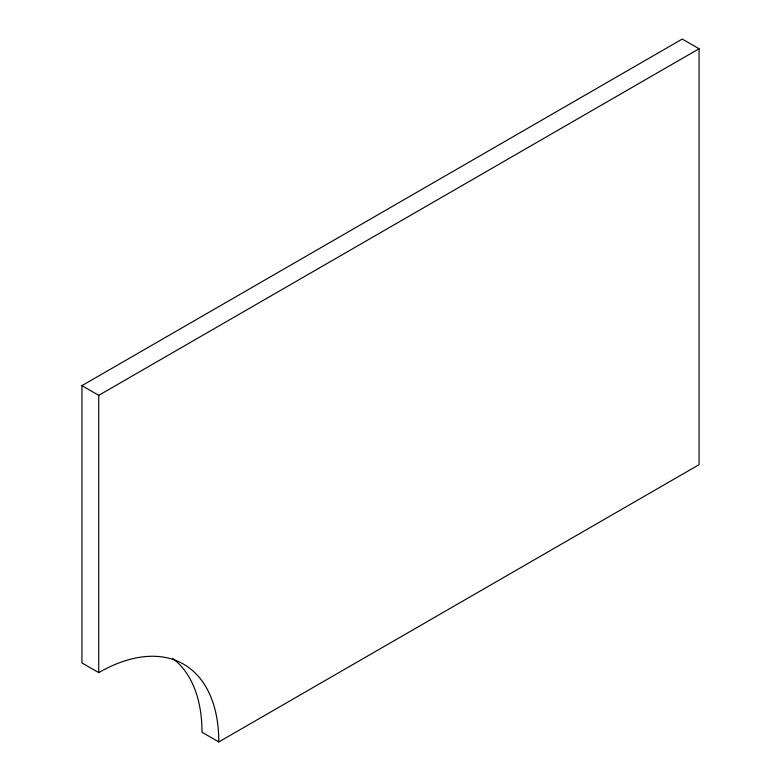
<?xml version="1.0" encoding="UTF-8"?>
<svg xmlns="http://www.w3.org/2000/svg" width="781" height="781" viewBox="0 0 781 781"><rect width="100%" height="100%" fill="white"/><g stroke="black" fill="none" stroke-linecap="round" stroke-linejoin="round"><path stroke-width="1.17" d="M218.807 741.95A169.799 98.035 -60 0 0 98.738 672.626L81.937 662.923L81.937 385.648L682.262 39.05L699.063 48.754L699.063 464.675L218.807 741.95L201.996 732.246A169.799 98.035 -60 0 0 172.669 658.383M81.937 385.648L98.738 395.352L699.063 48.754M98.738 395.352L98.738 672.626"/></g></svg>
